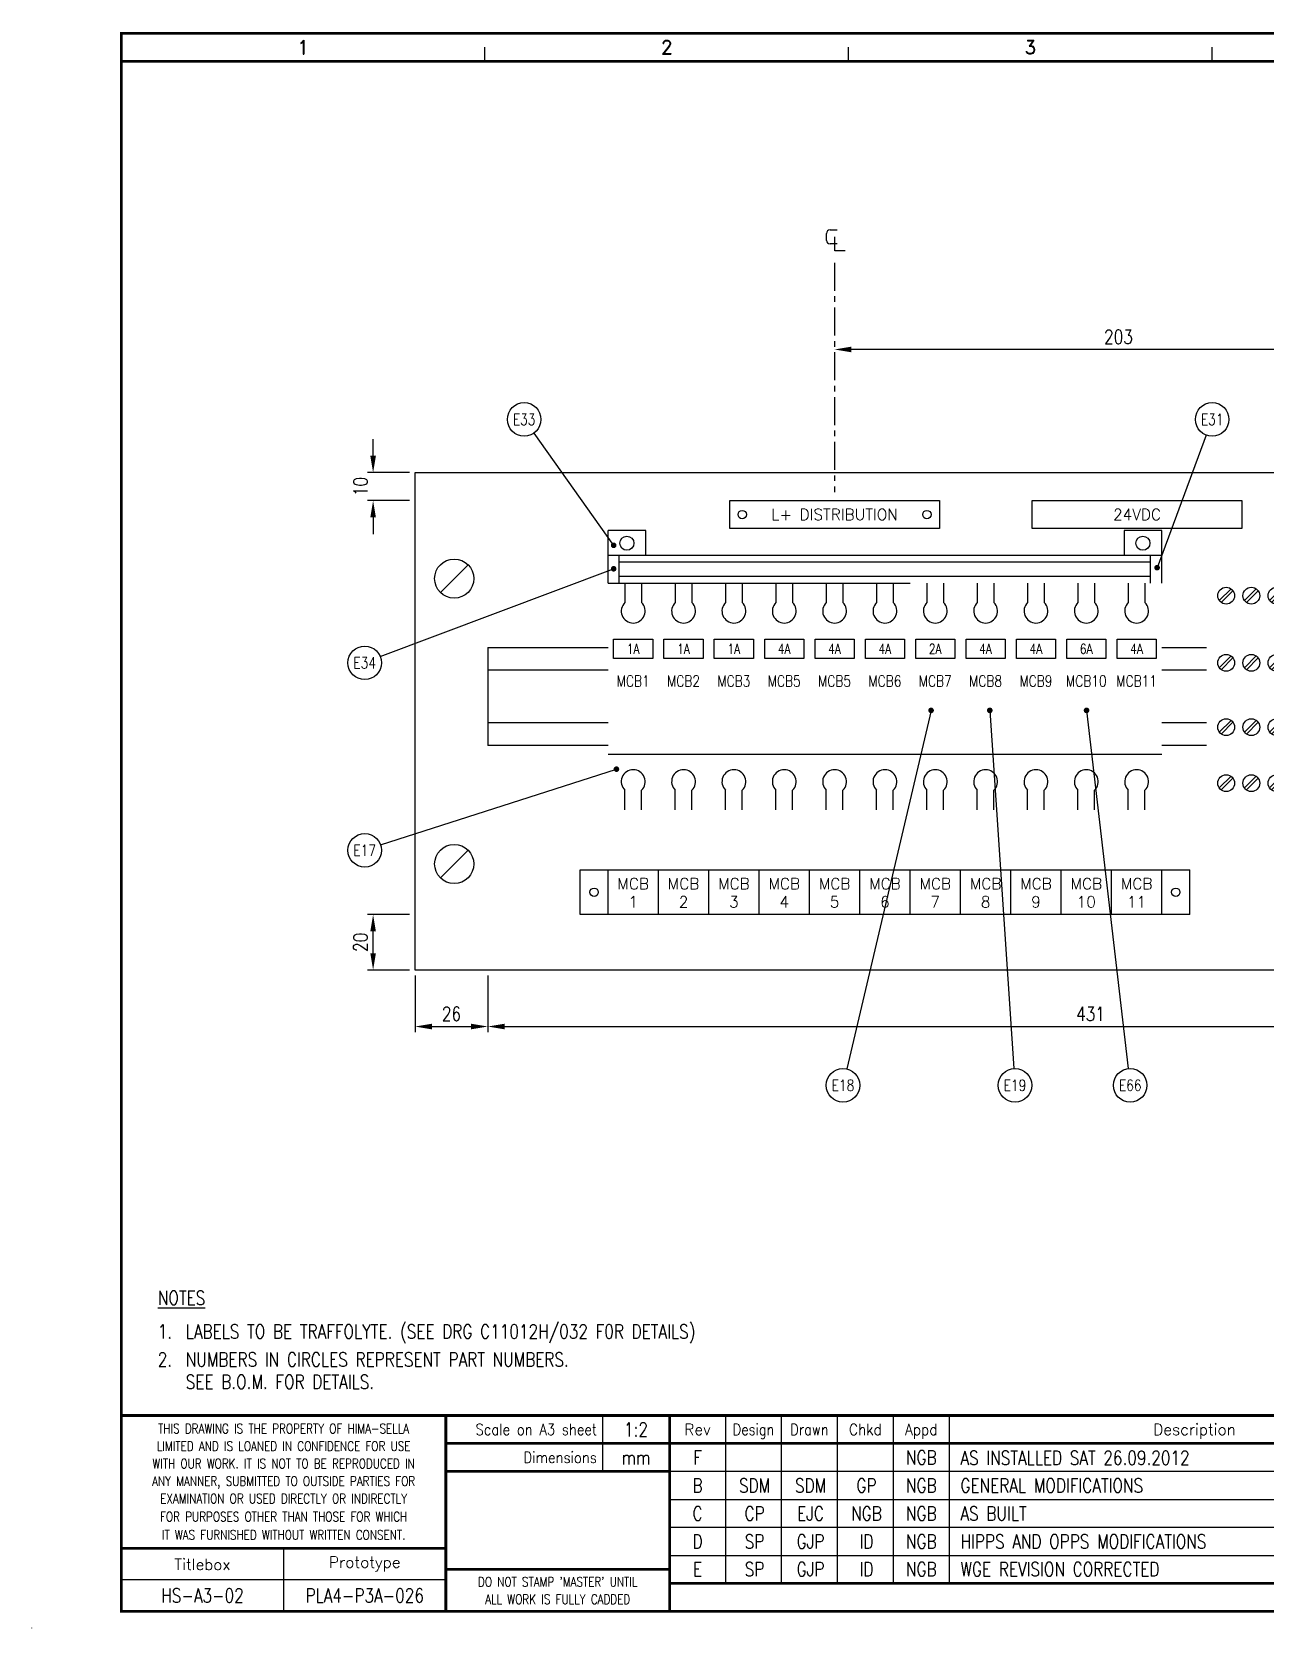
# Model space of a CAD drawing. Extents: x 0 to 828, y 0 to 570.
# Drawn here: x 0 to 441, y 0 to 570 of the extents above; entities that cross this region are included whole.
import ezdxf
from ezdxf.enums import TextEntityAlignment as Align

# ---------------------------------------------------------------- set-up
doc = ezdxf.new("R2010")
doc.units = 0
doc.header["$LTSCALE"] = 2
doc.header["$MEASUREMENT"] = 0
doc.linetypes.add('CENTER', pattern=[2, 1.25, -0.25, 0.25, -0.25])
doc.linetypes.add('CONTINU', pattern=[0])
doc.layers.get('0').update_dxf_attribs({"linetype": 'CONTINUOUS'})
for name, color, linetype in [('COL', 2, 'CONTINU'), ('DIM', 3, 'CONTINUOUS'), ('ROW', 2, 'CONTINU'), ('SNA', 2, 'CONTINUOUS'), ('SNA2', 2, 'CONTINUOUS'), ('TEXT', 2, 'CONTINUOUS'), ('UPS', 2, 'CONTINUOUS')]:
    doc.layers.add(name, color=color, linetype=linetype)
doc.styles.add('ROMAND', font='ROMAND')
doc.styles.add('ROMANS', font='romans.shx', dxfattribs={"width": 0.8})
doc.styles.add('SYMBOL', font='romans.shx', dxfattribs={"width": 0.8})
doc.dimstyles.get("Standard").update_dxf_attribs({"dimtxt": 0.18, "dimasz": 0.18, "dimexe": 0.18, "dimexo": 0.0625, "dimgap": 0.09, "dimtad": 0, "dimtih": 1, "dimtoh": 1, "dimdec": 4, "dimzin": 0, "dimdsep": 46, "dimtxsty": 'STANDARD', "dimcen": 0.09, "dimadec": 0, "dimazin": 0, "dimtfac": 1, "dimtdec": 4, "dimtofl": 0, "dimtmove": 0, "dimatfit": 3, "dimfxl": 1, "dimtolj": 1, "dimtzin": 0, "dimarcsym": 0})

# ---------------------------------------------------------------- blocks, each defined once
blk = doc.blocks.new('*D2')
at = {"layer": 'DIM'}
for p, q in [((163, 233.2), (163, 213)), ((594, 233.2), (594, 213)), ((169, 215), (588, 215))]:
    blk.add_line(p, q, dxfattribs=at)
for points in [[(169, 216), (169, 214), (163, 215)], [(588, 216), (588, 214), (594, 215)]]:
    blk.add_solid(points, dxfattribs=at)
at = {"layer": 'DIM', "color": 2, "insert": (378.5, 219.5), "char_height": 5, "attachment_point": 5, "style": 'ROMANS'}
blk.add_mtext('\\A1;431', dxfattribs=at)
blk = doc.blocks.new('*D3')
at = {"layer": 'DIM'}
for p, q in [((135, 255), (120, 255)), ((122, 241.2), (122, 249)), ((135, 235.2), (120, 235.2))]:
    blk.add_line(p, q, dxfattribs=at)
for points in [[(121, 249), (123, 249), (122, 255)], [(121, 241.2), (123, 241.2), (122, 235.2)]]:
    blk.add_solid(points, dxfattribs=at)
at = {"layer": 'DIM', "color": 2, "insert": (117.5, 245.1), "char_height": 5, "attachment_point": 5, "rotation": 90, "style": 'ROMANS'}
blk.add_mtext('\\A1;20', dxfattribs=at)
blk = doc.blocks.new('*D4')
at = {"layer": 'DIM'}
for p, q in [((137, 233.2), (137, 213)), ((163, 233.2), (163, 213)), ((143, 215), (157, 215))]:
    blk.add_line(p, q, dxfattribs=at)
for points in [[(143, 216), (143, 214), (137, 215)], [(157, 216), (157, 214), (163, 215)]]:
    blk.add_solid(points, dxfattribs=at)
at = {"layer": 'DIM', "color": 2, "insert": (150, 219.5), "char_height": 5, "attachment_point": 5, "style": 'ROMANS'}
blk.add_mtext('\\A1;26', dxfattribs=at)
blk = doc.blocks.new('*D1')
at = {"layer": 'DIM'}
for p, q in [((122, 419), (122, 425)), ((135, 413), (120, 413)), ((135, 403), (120, 403)), ((122, 397), (122, 391))]:
    blk.add_line(p, q, dxfattribs=at)
for points in [[(121, 419), (123, 419), (122, 413)], [(121, 397), (123, 397), (122, 403)]]:
    blk.add_solid(points, dxfattribs=at)
at = {"layer": 'DIM', "color": 2, "insert": (117.5, 408), "char_height": 5, "attachment_point": 5, "rotation": 90, "style": 'ROMANS'}
blk.add_mtext('\\A1;10', dxfattribs=at)
blk = doc.blocks.new('4UBLANK')
for p, q in [((-222.3503, -32.9503), (-232.2497, -42.8498)), ((232.2497, -32.9503), (222.3503, -42.8498)), ((-222.3503, -134.9502), (-232.2497, -144.8497)), ((232.2497, -134.9502), (222.3503, -144.8497))]:
    blk.add_line(p, q)
blk.add_lwpolyline([(-241.3, -177.8), (-241.3, 0), (241.3, 0), (241.3, -177.8)], close=True)
for centre in [(-227.3, -37.9), (227.3, -37.9), (-227.3, -139.9), (227.3, -139.9)]:
    blk.add_circle(centre, 7)
at = {"layer": 'SNA', "style": 'SYMBOL', "width": 0.8}
blk.add_attdef('SNA', text='', height=20, dxfattribs=at).set_placement((10.7, -88.8), align=Align.MIDDLE)
at = {"layer": 'SNA2', "style": 'SYMBOL', "width": 0.8}
blk.add_attdef('SNA2', text='', height=20, dxfattribs=at).set_placement((142.7, -88.8), align=Align.MIDDLE)
blk = doc.blocks.new('LEGRAND')
for p, q in [((8.7381, 38.4452, 36), (4.5548, 34.2619, 36)), ((9.4452, 37.7381, 36), (5.2619, 33.5548, 36)), ((17.7381, 38.4452, 36), (13.5548, 34.2619, 36)), ((18.4452, 37.7381, 36), (14.2619, 33.5548, 36)), ((26.7381, 38.4452, 36), (22.5548, 34.2619, 36)), ((27.4452, 37.7381, 36), (23.2619, 33.5548, 36)), ((35.7381, 38.4452, 36), (31.5548, 34.2619, 36)), ((36.4452, 37.7381, 36), (32.2619, 33.5548, 36)), ((44.7381, 38.4452, 36), (40.5548, 34.2619, 36)), ((45.4452, 37.7381, 36), (41.2619, 33.5548, 36)), ((53.7381, 38.4452, 36), (49.5548, 34.2619, 36)), ((54.4452, 37.7381, 36), (50.2619, 33.5548, 36)), ((62.7381, 38.4452, 36), (58.5548, 34.2619, 36)), ((63.4452, 37.7381, 36), (59.2619, 33.5548, 36)), ((71.7381, 38.4452, 36), (67.5548, 34.2619, 36)), ((72.4452, 37.7381, 36), (68.2619, 33.5548, 36)), ((80.7381, 38.4452, 36), (76.5548, 34.2619, 36)), ((81.4452, 37.7381, 36), (77.2619, 33.5548, 36)), ((89.7381, 38.4452, 36), (85.5548, 34.2619, 36)), ((90.4452, 37.7381, 36), (86.2619, 33.5548, 36)), ((98.7381, 38.4452, 36), (94.5548, 34.2619, 36)), ((99.4452, 37.7381, 36), (95.2619, 33.5548, 36)), ((107.7381, 38.4452, 36), (103.5548, 34.2619, 36)), ((108.4452, 37.7381, 36), (104.2619, 33.5548, 36)), ((116.7381, 38.4452, 36), (112.5548, 34.2619, 36)), ((117.4452, 37.7381, 36), (113.2619, 33.5548, 36)), ((125.7381, 38.4452, 36), (121.5548, 34.2619, 36)), ((126.4452, 37.7381, 36), (122.2619, 33.5548, 36)), ((134.7381, 38.4452, 36), (130.5548, 34.2619, 36)), ((135.4452, 37.7381, 36), (131.2619, 33.5548, 36)), ((8.7381, 14.4452, 33), (4.5548, 10.2619, 33)), ((9.4452, 13.7381, 33), (5.2619, 9.5548, 33)), ((17.7381, 14.4452, 33), (13.5548, 10.2619, 33)), ((18.4452, 13.7381, 33), (14.2619, 9.5548, 33)), ((26.7381, 14.4452, 33), (22.5548, 10.2619, 33)), ((27.4452, 13.7381, 33), (23.2619, 9.5548, 33)), ((35.7381, 14.4452, 33), (31.5548, 10.2619, 33)), ((36.4452, 13.7381, 33), (32.2619, 9.5548, 33)), ((44.7381, 14.4452, 33), (40.5548, 10.2619, 33)), ((45.4452, 13.7381, 33), (41.2619, 9.5548, 33)), ((53.7381, 14.4452, 33), (49.5548, 10.2619, 33)), ((54.4452, 13.7381, 33), (50.2619, 9.5548, 33)), ((62.7381, 14.4452, 33), (58.5548, 10.2619, 33)), ((63.4452, 13.7381, 33), (59.2619, 9.5548, 33)), ((71.7381, 14.4452, 33), (67.5548, 10.2619, 33)), ((72.4452, 13.7381, 33), (68.2619, 9.5548, 33)), ((80.7381, 14.4452, 33), (76.5548, 10.2619, 33)), ((81.4452, 13.7381, 33), (77.2619, 9.5548, 33)), ((89.7381, 14.4452, 33), (85.5548, 10.2619, 33)), ((90.4452, 13.7381, 33), (86.2619, 9.5548, 33)), ((98.7381, 14.4452, 33), (94.5548, 10.2619, 33)), ((99.4452, 13.7381, 33), (95.2619, 9.5548, 33)), ((107.7381, 14.4452, 33), (103.5548, 10.2619, 33)), ((108.4452, 13.7381, 33), (104.2619, 9.5548, 33)), ((116.7381, 14.4452, 33), (112.5548, 10.2619, 33)), ((117.4452, 13.7381, 33), (113.2619, 9.5548, 33)), ((125.7381, 14.4452, 33), (121.5548, 10.2619, 33)), ((126.4452, 13.7381, 33), (122.2619, 9.5548, 33)), ((134.7381, 14.4452, 33), (130.5548, 10.2619, 33)), ((135.4452, 13.7381, 33), (131.2619, 9.5548, 33)), ((8.7381, -8.5548, 28), (4.5548, -12.7381, 28)), ((9.4452, -9.2619, 28), (5.2619, -13.4452, 28)), ((17.7381, -8.5548, 28), (13.5548, -12.7381, 28)), ((18.4452, -9.2619, 28), (14.2619, -13.4452, 28)), ((26.7381, -8.5548, 28), (22.5548, -12.7381, 28)), ((27.4452, -9.2619, 28), (23.2619, -13.4452, 28)), ((35.7381, -8.5548, 28), (31.5548, -12.7381, 28)), ((36.4452, -9.2619, 28), (32.2619, -13.4452, 28)), ((44.7381, -8.5548, 28), (40.5548, -12.7381, 28)), ((45.4452, -9.2619, 28), (41.2619, -13.4452, 28)), ((53.7381, -8.5548, 28), (49.5548, -12.7381, 28)), ((54.4452, -9.2619, 28), (50.2619, -13.4452, 28)), ((62.7381, -8.5548, 28), (58.5548, -12.7381, 28)), ((63.4452, -9.2619, 28), (59.2619, -13.4452, 28)), ((71.7381, -8.5548, 28), (67.5548, -12.7381, 28)), ((72.4452, -9.2619, 28), (68.2619, -13.4452, 28)), ((80.7381, -8.5548, 28), (76.5548, -12.7381, 28)), ((81.4452, -9.2619, 28), (77.2619, -13.4452, 28)), ((89.7381, -8.5548, 28), (85.5548, -12.7381, 28)), ((90.4452, -9.2619, 28), (86.2619, -13.4452, 28)), ((98.7381, -8.5548, 28), (94.5548, -12.7381, 28)), ((99.4452, -9.2619, 28), (95.2619, -13.4452, 28)), ((107.7381, -8.5548, 28), (103.5548, -12.7381, 28)), ((108.4452, -9.2619, 28), (104.2619, -13.4452, 28)), ((116.7381, -8.5548, 28), (112.5548, -12.7381, 28)), ((117.4452, -9.2619, 28), (113.2619, -13.4452, 28)), ((125.7381, -8.5548, 28), (121.5548, -12.7381, 28)), ((126.4452, -9.2619, 28), (122.2619, -13.4452, 28)), ((134.7381, -8.5548, 28), (130.5548, -12.7381, 28)), ((135.4452, -9.2619, 28), (131.2619, -13.4452, 28)), ((8.7381, -28.5548, 16), (4.5548, -32.7381, 16)), ((9.4452, -29.2619, 16), (5.2619, -33.4452, 16)), ((17.7381, -28.5548, 16), (13.5548, -32.7381, 16)), ((18.4452, -29.2619, 16), (14.2619, -33.4452, 16)), ((26.7381, -28.5548, 16), (22.5548, -32.7381, 16)), ((27.4452, -29.2619, 16), (23.2619, -33.4452, 16)), ((35.7381, -28.5548, 16), (31.5548, -32.7381, 16)), ((36.4452, -29.2619, 16), (32.2619, -33.4452, 16)), ((44.7381, -28.5548, 16), (40.5548, -32.7381, 16)), ((45.4452, -29.2619, 16), (41.2619, -33.4452, 16)), ((53.7381, -28.5548, 16), (49.5548, -32.7381, 16)), ((54.4452, -29.2619, 16), (50.2619, -33.4452, 16)), ((62.7381, -28.5548, 16), (58.5548, -32.7381, 16)), ((63.4452, -29.2619, 16), (59.2619, -33.4452, 16)), ((71.7381, -28.5548, 16), (67.5548, -32.7381, 16)), ((72.4452, -29.2619, 16), (68.2619, -33.4452, 16)), ((80.7381, -28.5548, 16), (76.5548, -32.7381, 16)), ((81.4452, -29.2619, 16), (77.2619, -33.4452, 16)), ((89.7381, -28.5548, 16), (85.5548, -32.7381, 16)), ((90.4452, -29.2619, 16), (86.2619, -33.4452, 16)), ((98.7381, -28.5548, 16), (94.5548, -32.7381, 16)), ((99.4452, -29.2619, 16), (95.2619, -33.4452, 16)), ((107.7381, -28.5548, 16), (103.5548, -32.7381, 16)), ((108.4452, -29.2619, 16), (104.2619, -33.4452, 16)), ((116.7381, -28.5548, 16), (112.5548, -32.7381, 16)), ((117.4452, -29.2619, 16), (113.2619, -33.4452, 16)), ((125.7381, -28.5548, 16), (121.5548, -32.7381, 16)), ((126.4452, -29.2619, 16), (122.2619, -33.4452, 16)), ((134.7381, -28.5548, 16), (130.5548, -32.7381, 16)), ((135.4452, -29.2619, 16), (131.2619, -33.4452, 16))]:
    blk.add_line(p, q)
for centre in [(7, 36, 33), (16, 36, 33), (25, 36, 33), (34, 36, 33), (43, 36, 33), (52, 36, 33), (61, 36, 33), (70, 36, 33), (79, 36, 33), (88, 36, 33), (97, 36, 33), (106, 36, 33), (115, 36, 33), (124, 36, 33), (133, 36, 33), (7, 12, 30), (16, 12, 30), (25, 12, 30), (34, 12, 30), (43, 12, 30), (52, 12, 30), (61, 12, 30), (70, 12, 30), (79, 12, 30), (88, 12, 30), (97, 12, 30), (106, 12, 30), (115, 12, 30), (124, 12, 30), (133, 12, 30), (7, -11, 25), (16, -11, 25), (25, -11, 25), (34, -11, 25), (43, -11, 25), (52, -11, 25), (61, -11, 25), (70, -11, 25), (79, -11, 25), (88, -11, 25), (97, -11, 25), (106, -11, 25), (115, -11, 25), (124, -11, 25), (133, -11, 25), (7, -31, 13), (16, -31, 13), (25, -31, 13), (34, -31, 13), (43, -31, 13), (52, -31, 13), (61, -31, 13), (70, -31, 13), (79, -31, 13), (88, -31, 13), (97, -31, 13), (106, -31, 13), (115, -31, 13), (124, -31, 13), (133, -31, 13)]:
    blk.add_circle(centre, 3)
at = {"layer": 'SNA', "style": 'SYMBOL', "width": 0.8}
blk.add_attdef('SNA', text='', height=20, dxfattribs=at).set_placement((181, 16, 50), align=Align.MIDDLE)
at = {"layer": 'SNA2', "style": 'SYMBOL', "width": 0.8}
blk.add_attdef('SNA2', text='', height=20, dxfattribs=at).set_placement((181, -20, 50), align=Align.MIDDLE)
blk = doc.blocks.new('MCB-1P')
for p, q in [((6.0184, 40.5, 44), (6.0184, 33.5532, 44)), ((11.9816, 40.5, 44), (11.9816, 33.5532, 44)), ((18, -20.8062, 64), (0, -20.8062, 64)), ((6.0184, -40.5, 44), (6.0184, -33.5532, 44)), ((11.9816, -40.5, 44), (11.9816, -33.5532, 44))]:
    blk.add_line(p, q)
for centre, start, end in [((9, 30.5, 44), 134.32, 45.68), ((9, -30.5, 44), 314.32, 225.68)]:
    blk.add_arc(centre, 4.2675, start, end)
at = {"layer": 'SNA', "style": 'SYMBOL', "width": 0.8}
blk.add_attdef('SNA', text='', height=4, dxfattribs=at).set_placement((9, 5.5, 64), align=Align.MIDDLE)
at = {"layer": 'SNA2', "style": 'SYMBOL', "width": 0.8}
blk.add_attdef('SNA2', text='', height=4, dxfattribs=at).set_placement((9, -2.5, 64), align=Align.MIDDLE)
blk = doc.blocks.new('EDREV')
at = {"color": 2, "style": 'ROMANS', "width": 0.8}
for tag, p in [('DES', (129.2, 29.25)), ('DRN', (139.2, 29.25)), ('CHKD', (149.2, 29.25)), ('DES', (129.2, 24.25)), ('DRN', (139.2, 24.25)), ('CHKD', (149.2, 24.25)), ('DES', (129.2, 19.25)), ('DRN', (139.2, 19.25)), ('CHKD', (149.2, 19.25)), ('DES', (129.2, 14.25)), ('DRN', (139.2, 14.25)), ('CHKD', (149.2, 14.25)), ('DES', (129.2, 9.25)), ('DRN', (139.2, 9.25)), ('CHKD', (149.2, 9.25))]:
    blk.add_attdef(tag, text='', height=2.5, dxfattribs=at).set_placement(p, align=Align.CENTER)
blk = doc.blocks.new('*D13')
at = {"layer": 'DIM'}
blk.add_line((484, 457), (293, 457), dxfattribs=at)
for points in [[(293, 458), (293, 456), (287, 457)], [(484, 458), (484, 456), (490, 457)]]:
    blk.add_solid(points, dxfattribs=at)
at = {"layer": 'DIM', "color": 2, "insert": (388.5, 461.5), "char_height": 5, "attachment_point": 5, "style": 'ROMANS'}
blk.add_mtext('\\A1;203', dxfattribs=at)
blk = doc.blocks.new('HS-A3-02')
at = {"color": 1}
for p, q in [((162, 560), (162, 565)), ((292, 560), (292, 565)), ((422, 560), (422, 565)), ((204, 76), (204, 56)), ((248, 76), (248, 16)), ((268, 16), (268, 76)), ((288, 16), (288, 76)), ((308, 76), (308, 16)), ((328, 76), (328, 16)), ((603, 56), (228, 56)), ((228, 46), (603, 46)), ((603, 36), (228, 36)), ((90, 28.5), (90, 6)), ((228, 26), (541, 26)), ((148, 17.25), (32, 17.25)), ((0, 0), (0, 0.05))]:
    blk.add_line(p, q, dxfattribs=at)
at = {"color": 1, "const_width": 1}
blk.add_lwpolyline([(32, 6), (818, 6), (818, 570), (32, 570)], close=True, dxfattribs=at)
for points in [[(32, 560), (808, 560)], [(818, 76), (32, 76)], [(148, 6), (148, 76)], [(228, 6), (228, 76)], [(541, 66), (148, 66)], [(228, 56), (148, 56)], [(32, 28.5), (148, 28.5)], [(228, 21), (148, 21)], [(541, 16), (228, 16)]]:
    blk.add_lwpolyline(points, dxfattribs=at)
at = {"color": 2, "style": 'ROMAND'}
for s, p in [('1', (97, 565)), ('2', (227, 565)), ('3', (357, 565))]:
    blk.add_text(s, height=5, dxfattribs=at).set_placement(p, align=Align.MIDDLE)
at = {"color": 3, "lineweight": 13, "style": 'ROMANS', "width": 0.8}
for s, p in [('THIS DRAWING IS THE PROPERTY OF HIMA-SELLA', (90, 71.2886)), ('LIMITED AND IS LOANED IN CONFIDENCE FOR USE', (90, 65.0386)), ('WITH OUR WORK. IT IS NOT TO BE REPRODUCED IN', (90, 58.7758)), ('ANY MANNER, SUBMITTED TO OUTSIDE PARTIES FOR', (90, 52.5258)), ('EXAMINATION OR USED DIRECTLY OR INDIRECTLY', (90, 46.2758)), ('FOR PURPOSES OTHER THAN THOSE FOR WHICH', (90, 39.8108)), ('IT WAS FURNISHED WITHOUT WRITTEN CONSENT.', (90, 33.3108)), ("DO NOT STAMP 'MASTER' UNTIL", (188, 16.5386)), ('ALL WORK IS FULLY CADDED', (188, 10.2886))]:
    blk.add_text(s, height=3.4, dxfattribs=at).set_placement(p, align=Align.MIDDLE_CENTER)
at = {"color": 4, "style": 'ROMAND', "width": 0.87}
for s, p in [('Scale on A3 sheet', (202, 68.993)), ('Dimensions', (202, 59.0138))]:
    blk.add_text(s, height=4, dxfattribs=at).set_placement(p, align=Align.RIGHT)
at = {"color": 4, "style": 'ROMAND'}
for s, p in [('Rev', (238, 69)), ('Description', (415.7, 69))]:
    blk.add_text(s, height=4, dxfattribs=at).set_placement(p, align=Align.CENTER)
for s, width, p in [('Design', 0.85, (258, 69)), ('Drawn', 0.85, (278, 69)), ('Chkd', 0.9, (298, 69)), ('Appd', 0.9, (318, 69))]:
    blk.add_text(s, height=4, dxfattribs=dict(at, width=width)).set_placement(p, align=Align.CENTER)
for s, p in [('Titlebox', (61, 22.875)), ('Prototype', (119, 22.875))]:
    blk.add_text(s, height=4, dxfattribs=at).set_placement(p, align=Align.MIDDLE)
at = {"layer": 'COL', "style": 'ROMAND', "flags": 9}
for tag, p in [('COL1', (97, 565)), ('COL2', (227, 565)), ('COL3', (357, 565)), ('COL4', (487, 565)), ('COL5', (617, 565)), ('COL6', (747, 565))]:
    blk.add_attdef(tag, p, '', height=5, dxfattribs=at)
at = {"layer": 'ROW', "style": 'ROMAND', "flags": 9}
for tag, p in [('ROW1', (813, 499)), ('ROW2', (813, 377)), ('ROW3', (813, 255)), ('ROW4', (813, 133))]:
    blk.add_attdef(tag, p, '', height=5, dxfattribs=at)
at = {"layer": 'UPS', "style": 'ROMANS', "width": 0.8}
blk.add_text('HS-A3-02', height=5, dxfattribs=at).set_placement((61, 11.625), align=Align.MIDDLE)
at = {"layer": 'UPS', "style": 'ROMANS', "width": 0.8, "flags": 8}
for tag, height, p in [('PLANOS->NR1', 5, (216, 68.5)), ('PLANOS->VERIF', 5, (587, 68.5)), ('PLANOS->NR2', 5, (216, 58.5)), ('PLANOS->CANVI1', 5, (238, 58.5)), ('PLANOS->NCAN1', 5, (318, 58.5)), ('PLANOS->DCAN1', 5, (525, 58.5)), ('PLANOS->ORIG', 5, (587, 58.5)), ('PLANOS->CANVI2', 5, (238, 48.5)), ('PLANOS->NCAN2', 5, (318, 48.5)), ('PLANOS->DCAN2', 5, (525, 48.5)), ('PLANOS->HECHF', 5, (587, 48.5)), ('PLANOS->CANVI3', 5, (238, 38.5)), ('PLANOS->NCAN3', 5, (318, 38.5)), ('PLANOS->DCAN3', 5, (525, 38.5)), ('PLANOS->HECHD', 5, (587, 38.5)), ('PLANOS->CANVI4', 5, (238, 28.5)), ('PLANOS->NCAN4', 5, (318, 28.5)), ('PLANOS->DCAN4', 5, (525, 28.5)), ('PLANOS->DATACREA', 5, (587, 28.5)), ('PLANOS->CANVI5', 5, (238, 18.5)), ('PLANOS->NCAN5', 5, (318, 18.5)), ('PLANOS->DCAN5', 5, (525, 18.5)), ('PROJS->DESCPRO3', 10, (691, 11)), ('PLANOS->PLANO', 10, (754, 11)), ('PLANOS->USER', 10, (805.5, 11))]:
    blk.add_attdef(tag, text='', height=height, dxfattribs=at).set_placement(p, align=Align.CENTER)
at = {"layer": 'UPS', "style": 'ROMANS', "width": 2.7474, "flags": 8}
blk.add_attdef('PLANOS->MCAN1', text='', height=5, rotation=0.069611, dxfattribs=at).set_placement((332, 63.2886), (506, 63.5), align=Align.FIT)
at = {"layer": 'UPS', "style": 'ROMANS', "flags": 8}
for tag, width, p, p2 in [('PLANOS->MCAN2', 2.6868, (332, 53.5), (506, 53.5)), ('PLANOS->MCAN3', 2.6868, (332, 43.5), (506, 43.5)), ('PLANOS->MCAN4', 2.6769, (332, 33.5), (506, 33.5)), ('PLANOS->MCAN5', 2.6868, (332, 23.5), (506, 23.5))]:
    blk.add_attdef(tag, text='', height=5, dxfattribs=dict(at, width=width)).set_placement(p, p2, align=Align.FIT)
at = {"layer": 'UPS', "style": 'ROMANS', "width": 0.8, "flags": 8}
blk.add_attdef('PLANOS->DENOM', (627, 48.5), '', height=5, dxfattribs=at)
at = {"layer": 'UPS', "color": 4, "style": 'ROMANS', "width": 0.8, "flags": 8}
for tag, p in [('PROJS->DESCPRO1', (606, 38.5)), ('PROJS->DESCPRO2', (606, 28.5))]:
    blk.add_attdef(tag, p, '', height=5, dxfattribs=at)
at = {"layer": 'UPS', "style": 'ROMANS', "width": 0.8, "flags": 8}
blk.add_attdef('PLANOS->PROTOTIPO', text='', height=5, dxfattribs=at).set_placement((119, 11.625), align=Align.MIDDLE)
for tag, p in [('PLANOS->OBS4', (234, 11)), ('PLANOS->PLANO', (583, 11))]:
    blk.add_attdef(tag, text='', height=5, dxfattribs=at).set_placement(p, align=Align.MIDDLE_LEFT)
blk.add_attdef('PROJS->NOMPRO', text='', height=5, dxfattribs=at).set_placement((578, 11), align=Align.MIDDLE_RIGHT)

msp = doc.modelspace()

# ---------------------------------------------------------------- linework, layer by layer
for p, q in [((249.5, 403), (324.5, 403)), ((249.5, 393), (249.5, 403)), ((324.5, 403), (324.5, 393)), ((205.9998, 373.5), (205.9998, 392.25)), ((219.4998, 392.25), (205.9998, 392.25)), ((219.4998, 383.5), (219.4998, 392.25)), ((324.5, 393), (249.5, 393)), ((404, 392.25), (390.5, 392.25)), ((390.5, 392.25), (390.5, 383.5)), ((404, 373.5), (404, 392.25)), ((205.9998, 383.5), (404, 383.5)), ((209.9998, 373.5), (209.9998, 383.5)), ((400, 373.5), (400, 383.5)), ((400, 381), (209.9998, 381)), ((205.9998, 373.5), (313.9998, 373.5)), ((209.9998, 376), (400, 376)), ((163, 350.5), (205.9998, 350.5)), ((163, 350.5), (163, 315.5)), ((404, 350.5), (420, 350.5)), ((163, 342.5), (205.9998, 342.5)), ((404, 342.5), (420, 342.5)), ((205.9998, 323.5), (163, 323.5)), ((420, 323.5), (404, 323.5)), ((205.9998, 315.5), (163, 315.5)), ((420, 315.5), (404, 315.5)), ((195.9998, 271), (413.9998, 271)), ((195.9998, 255), (195.9998, 271)), ((205.9998, 255), (205.9998, 271)), ((223.9998, 255), (223.9998, 271)), ((241.9998, 255), (241.9998, 271)), ((259.9998, 255), (259.9998, 271)), ((277.9998, 255), (277.9998, 271)), ((295.9998, 255), (295.9998, 271)), ((313.9998, 255), (313.9998, 271)), ((331.9998, 255), (331.9998, 271)), ((349.9998, 255), (349.9998, 271)), ((367.9998, 255), (367.9998, 271)), ((385.9998, 255), (385.9998, 271)), ((403.9998, 255), (403.9998, 271)), ((413.9998, 255), (413.9998, 271)), ((413.9998, 255), (195.9998, 255))]:
    msp.add_line(p, q)
msp.add_lwpolyline([(357.6476, 403), (432.6476, 403), (432.6476, 393), (357.6476, 393)], close=True)
at = {"color": 3, "elevation": 64}
for points in [[(221.9998, 346.5), (207.9998, 346.5), (207.9998, 353.5), (221.9998, 353.5)], [(239.9998, 346.5), (225.9998, 346.5), (225.9998, 353.5), (239.9998, 353.5)], [(257.9998, 346.5), (243.9998, 346.5), (243.9998, 353.5), (257.9998, 353.5)], [(275.9998, 346.5), (261.9998, 346.5), (261.9998, 353.5), (275.9998, 353.5)], [(293.9998, 346.5), (279.9998, 346.5), (279.9998, 353.5), (293.9998, 353.5)], [(311.9998, 346.5), (297.9998, 346.5), (297.9998, 353.5), (311.9998, 353.5)], [(329.9998, 346.5), (315.9998, 346.5), (315.9998, 353.5), (329.9998, 353.5)], [(347.9998, 346.5), (333.9998, 346.5), (333.9998, 353.5), (347.9998, 353.5)], [(365.9998, 346.5), (351.9998, 346.5), (351.9998, 353.5), (365.9998, 353.5)], [(383.9998, 346.5), (369.9998, 346.5), (369.9998, 353.5), (383.9998, 353.5)], [(401.9998, 346.5), (387.9998, 346.5), (387.9998, 353.5), (401.9998, 353.5)]]:
    msp.add_lwpolyline(points, close=True, dxfattribs=at)
for centre, radius in [((254, 398), 1.5), ((320, 398), 1.5), ((212.7498, 387.75), 2.5), ((397.25, 387.75), 2.5), ((201, 263), 1.5), ((409, 263), 1.5)]:
    msp.add_circle(centre, radius)
at = {"layer": 'DIM', "linetype": 'CENTER', "ltscale": 4}
msp.add_line((287, 488), (287, 406), dxfattribs=at)
at = {"layer": 'DIM'}
for p, q in [((321.5, 328), (291.3936, 199.8359)), ((342.5, 328), (351.0888, 199.9849)), ((377.0791, 328), (391.9944, 199.9597))]:
    msp.add_line(p, q, dxfattribs=at)
at = {"layer": 'TEXT'}
for p, q in [((284.1168, 496), (284.1168, 498.5)), ((285.3668, 499.75), (287.8668, 499.75)), ((287.05, 492.25), (287.05, 497.25)), ((287.8668, 494.75), (285.3668, 494.75)), ((290.8, 492.25), (287.05, 492.25))]:
    msp.add_line(p, q, dxfattribs=at)
at = {"layer": 'TEXT', "color": 3}
for p, q in [((179.4767, 427.11), (208, 386.9916)), ((419.9112, 426.3753), (402.3182, 379)), ((124.5615, 347.2517), (208, 378.6043)), ((124.6715, 279.958), (209, 307))]:
    msp.add_line(p, q, dxfattribs=at)
at = {"layer": 'TEXT', "color": 3, "const_width": 1}
for points in [[(208.5, 386.9916, 1), (207.5, 386.9916, 1)], [(208.5, 378.6043, 1), (207.5, 378.6043, 1)], [(402.8182, 379, 1), (401.8182, 379, 1)], [(322, 328, 1), (321, 328, 1)], [(342, 328, -1), (343, 328, -1)], [(376.5791, 328, -1), (377.5791, 328, -1)], [(209.5, 307, 1), (208.5, 307, 1)]]:
    msp.add_lwpolyline(points, format="xyb", close=True, dxfattribs=at)
at = {"layer": 'TEXT', "color": 3}
for centre in [(176, 432), (422, 432), (119, 345), (119, 278), (290, 194), (351.5137, 194), (392.6886, 194)]:
    msp.add_circle(centre, 6, dxfattribs=at)
at = {"layer": 'TEXT'}
for centre, start, end in [((285.3668, 498.5), 90, 180), ((285.3668, 496), 180, 270)]:
    msp.add_arc(centre, 1.25, start, end, dxfattribs=at)

# ---------------------------------------------------------------- block references
ref = msp.add_blockref('HS-A3-02', (0, 0))
ref.add_attrib('PLANOS->PROTOTIPO', 'PLA4-P3A-026', dxfattribs={"layer": 'UPS', "height": 5, "style": 'ROMANS', "width": 0.8, "flags": 8}).set_placement((119, 11.625), align=Align.MIDDLE)
ref.add_attrib('PLANOS->NCAN4', 'NGB', dxfattribs={"layer": 'UPS', "height": 5, "style": 'ROMANS', "width": 0.8, "flags": 8}).set_placement((318, 28.5), align=Align.CENTER)
ref.add_attrib('PLANOS->NCAN3', 'NGB', dxfattribs={"layer": 'UPS', "height": 5, "style": 'ROMANS', "width": 0.8, "flags": 8}).set_placement((318, 38.5), align=Align.CENTER)
ref.add_attrib('PLANOS->NCAN2', 'NGB', dxfattribs={"layer": 'UPS', "height": 5, "style": 'ROMANS', "width": 0.8, "flags": 8}).set_placement((318, 48.5), align=Align.CENTER)
ref.add_attrib('PLANOS->NCAN5', 'NGB', dxfattribs={"layer": 'UPS', "height": 5, "style": 'ROMANS', "width": 0.8, "flags": 8}).set_placement((318, 18.5), align=Align.CENTER)
ref.add_attrib('PLANOS->CANVI5', 'E', dxfattribs={"layer": 'UPS', "height": 5, "style": 'ROMANS', "width": 0.8, "flags": 8}).set_placement((238, 18.5), align=Align.CENTER)
ref.add_attrib('PLANOS->NR1', '1:2', dxfattribs={"layer": 'UPS', "height": 5, "style": 'ROMANS', "width": 0.8, "flags": 8}).set_placement((216, 68.5), align=Align.CENTER)
ref.add_attrib('PLANOS->NR2', 'mm', dxfattribs={"layer": 'UPS', "height": 5, "style": 'ROMANS', "width": 0.8, "flags": 8}).set_placement((216, 58.5), align=Align.CENTER)
ref.add_attrib('PLANOS->CANVI1', 'F', dxfattribs={"layer": 'UPS', "height": 5, "style": 'ROMANS', "width": 0.8, "flags": 8}).set_placement((238, 58.5), align=Align.CENTER)
ref.add_attrib('PLANOS->CANVI3', 'C', dxfattribs={"layer": 'UPS', "height": 5, "style": 'ROMANS', "width": 0.8, "flags": 8}).set_placement((238, 38.5), align=Align.CENTER)
ref.add_attrib('PLANOS->CANVI2', 'B', dxfattribs={"layer": 'UPS', "height": 5, "style": 'ROMANS', "width": 0.8, "flags": 8}).set_placement((238, 48.5), align=Align.CENTER)
ref.add_attrib('PLANOS->CANVI4', 'D', dxfattribs={"layer": 'UPS', "height": 5, "style": 'ROMANS', "width": 0.8, "flags": 8}).set_placement((238, 28.5), align=Align.CENTER)
ref.add_attrib('PLANOS->NCAN1', 'NGB', dxfattribs={"layer": 'UPS', "height": 5, "style": 'ROMANS', "width": 0.8, "flags": 8}).set_placement((318, 58.5), align=Align.CENTER)
ref = msp.add_blockref('LEGRAND', (420, 333))
ref.add_attrib('SNA', 'E7', dxfattribs={"layer": 'SNA', "height": 4, "style": 'SYMBOL', "width": 0.8}).set_placement((584, 432), align=Align.MIDDLE)
ref = msp.add_blockref('4UBLANK', (378.3, 413))
ref.add_attrib('SNA', 'A80', dxfattribs={"layer": 'SNA', "height": 4, "style": 'SYMBOL', "width": 0.8}).set_placement((640, 239), align=Align.MIDDLE)
ref = msp.add_blockref('MCB-1P', (206, 333))
ref.add_attrib('SNA', 'MCB1', dxfattribs={"layer": 'SNA', "height": 4, "style": 'SYMBOL', "width": 0.8}).set_placement((215, 338.5, 64), align=Align.MIDDLE)
ref.add_attrib('SNA2', 'E17', dxfattribs={"layer": 'SNA2', "height": 4, "style": 'SYMBOL', "width": 0.8}).set_placement((119, 278), align=Align.MIDDLE)
for p, values in [((224, 333), {'SNA': 'MCB2'}), ((242, 333), {'SNA': 'MCB3'}), ((260, 333), {'SNA': 'MCB5'}), ((278, 333), {'SNA': 'MCB5'}), ((296, 333), {'SNA': 'MCB6'}), ((314, 333), {'SNA': 'MCB7'}), ((332, 333), {'SNA': 'MCB8'}), ((350, 333), {'SNA': 'MCB9'}), ((368, 333), {'SNA': 'MCB10'}), ((386, 333), {'SNA': 'MCB11'})]:
    msp.add_blockref('MCB-1P', p).add_auto_attribs(values)
ref = msp.add_blockref('EDREV', (0, 0), dxfattribs=dict(xscale=2, yscale=2, zscale=2))
ref.add_attrib('DES', 'SDM', dxfattribs={"color": 2, "height": 5, "style": 'ROMANS', "width": 0.8}).set_placement((258.4, 48.5), align=Align.CENTER)
ref.add_attrib('DRN', 'SDM', dxfattribs={"color": 2, "height": 5, "style": 'ROMANS', "width": 0.8}).set_placement((278.4, 48.5), align=Align.CENTER)
ref.add_attrib('CHKD', 'GP', dxfattribs={"color": 2, "height": 5, "style": 'ROMANS', "width": 0.8}).set_placement((298.4, 48.5), align=Align.CENTER)
ref.add_attrib('DES', 'CP', dxfattribs={"color": 2, "height": 5, "style": 'ROMANS', "width": 0.8}).set_placement((258.4, 38.5), align=Align.CENTER)
ref.add_attrib('DRN', 'EJC', dxfattribs={"color": 2, "height": 5, "style": 'ROMANS', "width": 0.8}).set_placement((278.4, 38.5), align=Align.CENTER)
ref.add_attrib('CHKD', 'NGB', dxfattribs={"color": 2, "height": 5, "style": 'ROMANS', "width": 0.8}).set_placement((298.4, 38.5), align=Align.CENTER)
ref.add_attrib('DES', 'SP', dxfattribs={"color": 2, "height": 5, "style": 'ROMANS', "width": 0.8}).set_placement((258.4, 28.5), align=Align.CENTER)
ref.add_attrib('DRN', 'GJP', dxfattribs={"color": 2, "height": 5, "style": 'ROMANS', "width": 0.8}).set_placement((278.4, 28.5), align=Align.CENTER)
ref.add_attrib('CHKD', 'ID', dxfattribs={"color": 2, "height": 5, "style": 'ROMANS', "width": 0.8}).set_placement((298.4, 28.5), align=Align.CENTER)
ref.add_attrib('DES', 'SP', dxfattribs={"color": 2, "height": 5, "style": 'ROMANS', "width": 0.8}).set_placement((258.4, 18.5), align=Align.CENTER)
ref.add_attrib('DRN', 'GJP', dxfattribs={"color": 2, "height": 5, "style": 'ROMANS', "width": 0.8}).set_placement((278.4, 18.5), align=Align.CENTER)
ref.add_attrib('CHKD', 'ID', dxfattribs={"color": 2, "height": 5, "style": 'ROMANS', "width": 0.8}).set_placement((298.4, 18.5), align=Align.CENTER)

# ---------------------------------------------------------------- texts
at = {"layer": 'TEXT', "style": 'ROMANS', "width": 0.8}
for s, p in [('E33', (176, 432)), ('E31', (422, 432)), ('E34', (119, 345)), ('E18', (290, 194)), ('E19', (351.5137, 194)), ('E66', (392.6886, 194))]:
    msp.add_text(s, height=4, dxfattribs=at).set_placement(p, align=Align.MIDDLE)
at = {"layer": 'TEXT', "style": 'ROMAND'}
for s, p in [('L+ DISTRIBUTION', (287, 398)), ('24VDC', (395.1476, 398)), ('MCB', (214.9998, 266.05)), ('MCB', (232.9998, 266.05)), ('MCB', (250.9998, 266.05)), ('MCB', (268.9998, 266.05)), ('MCB', (286.9998, 266.05)), ('MCB', (304.9998, 266.05)), ('MCB', (322.9998, 266.05)), ('MCB', (340.9998, 266.05)), ('MCB', (358.9998, 266.05)), ('MCB', (376.9998, 266.05)), ('MCB', (394.9998, 266.05)), ('1', (214.9998, 259.55)), ('2', (232.9998, 259.55)), ('3', (250.9998, 259.55)), ('4', (268.9998, 259.55)), ('5', (286.9998, 259.55)), ('6', (304.9998, 259.55)), ('7', (322.9998, 259.55)), ('8', (340.9998, 259.55)), ('9', (358.9998, 259.55)), ('10', (376.9998, 259.55)), ('11', (394.9998, 259.55))]:
    msp.add_text(s, height=4, dxfattribs=at).set_placement(p, align=Align.MIDDLE)
at = {"layer": 'TEXT', "color": 3, "style": 'ROMANS', "width": 0.8}
for s, p in [('1A', (214.9998, 350, 64)), ('1A', (232.9998, 350, 64)), ('1A', (250.9998, 350, 64)), ('4A', (268.9998, 350, 64)), ('4A', (286.9998, 350, 64)), ('4A', (304.9998, 350, 64)), ('2A', (322.9998, 350, 64)), ('4A', (340.9998, 350, 64)), ('4A', (358.9998, 350, 64)), ('6A', (376.9998, 350, 64)), ('4A', (394.9998, 350, 64))]:
    msp.add_text(s, height=3.5, dxfattribs=at).set_placement(p, align=Align.MIDDLE)
at = {"layer": 'TEXT', "style": 'ROMANS', "width": 0.8}
for s, p in [('%%UNOTES', (45, 118)), ('1.', (45, 106)), ('LABELS TO BE TRAFFOLYTE. (SEE DRG C11012H/032 F0R DETAILS)', (55, 106)), ('2.', (45, 96)), ('NUMBERS IN CIRCLES REPRESENT PART NUMBERS.', (55, 96)), ('SEE B.O.M. FOR DETAILS.', (55, 88))]:
    msp.add_text(s, height=5, dxfattribs=at).set_placement(p, align=Align.MIDDLE_LEFT)
at = {"layer": 'UPS', "insert": (332, 63.2886), "char_height": 5, "width": 174, "attachment_point": 1, "rotation": 0.068755, "style": 'ROMANS'}
msp.add_mtext('AS INSTALLED SAT 26.09.2012', dxfattribs=at)
at = {"layer": 'UPS', "char_height": 5, "width": 174, "attachment_point": 1, "style": 'ROMANS'}
for s, insert in [('GENERAL MODIFICATIONS', (332, 53.5)), ('AS BUILT', (332, 43.5)), ('HIPPS AND OPPS MODIFICATIONS', (332, 33.5)), ('WGE REVISION CORRECTED', (332, 23.5))]:
    msp.add_mtext(s, dxfattribs=dict(at, insert=insert))

# ---------------------------------------------------------------- dimensions: what is measured, and where the dimension line sits
at = {"layer": 'DIM'}
for base, p1, p2, text, picture, middle in [((287, 457), (490, 457), (287, 457), '203', '*D13', (388.5, 461.5)), ((163, 215), (137, 235.2), (163, 235.2), '26', '*D4', (150, 219.5)), ((594, 215), (163, 235.2), (594, 235.2), '431', '*D2', (378.5, 219.5))]:
    dim = msp.add_linear_dim(base=base, p1=p1, p2=p2, text=text, dimstyle='STANDARD', override={"dimscale": 2, "dimtxt": 2.5, "dimasz": 3, "dimexe": 1, "dimexo": 1, "dimgap": 1, "dimtad": 1, "dimtih": 0, "dimtoh": 0, "dimdec": 1, "dimtxsty": 'ROMANS', "dimcen": -3, "dimclrd": 256, "dimclre": 256, "dimclrt": 2, "dimtdec": 1, "dimlwd": -1, "dimlwe": -1}, dxfattribs=at)
    dim.commit()
    dim.dimension.update_dxf_attribs({"geometry": picture, "text_midpoint": middle})
for base, p1, p2, text, picture, middle in [((122, 413), (137, 403), (137, 413), '10', '*D1', (117.5, 408)), ((122, 255), (137, 235.2), (137, 255), '20', '*D3', (117.5, 245.1))]:
    dim = msp.add_linear_dim(base=base, p1=p1, p2=p2, angle=90, text=text, dimstyle='STANDARD', override={"dimscale": 2, "dimtxt": 2.5, "dimasz": 3, "dimexe": 1, "dimexo": 1, "dimgap": 1, "dimtad": 1, "dimtih": 0, "dimtoh": 0, "dimdec": 1, "dimtxsty": 'ROMANS', "dimcen": -3, "dimclrd": 256, "dimclre": 256, "dimclrt": 2, "dimtdec": 1, "dimlwd": -1, "dimlwe": -1}, dxfattribs=at)
    dim.commit()
    dim.dimension.update_dxf_attribs({"geometry": picture, "text_midpoint": middle})

doc.saveas('drawing.dxf')
